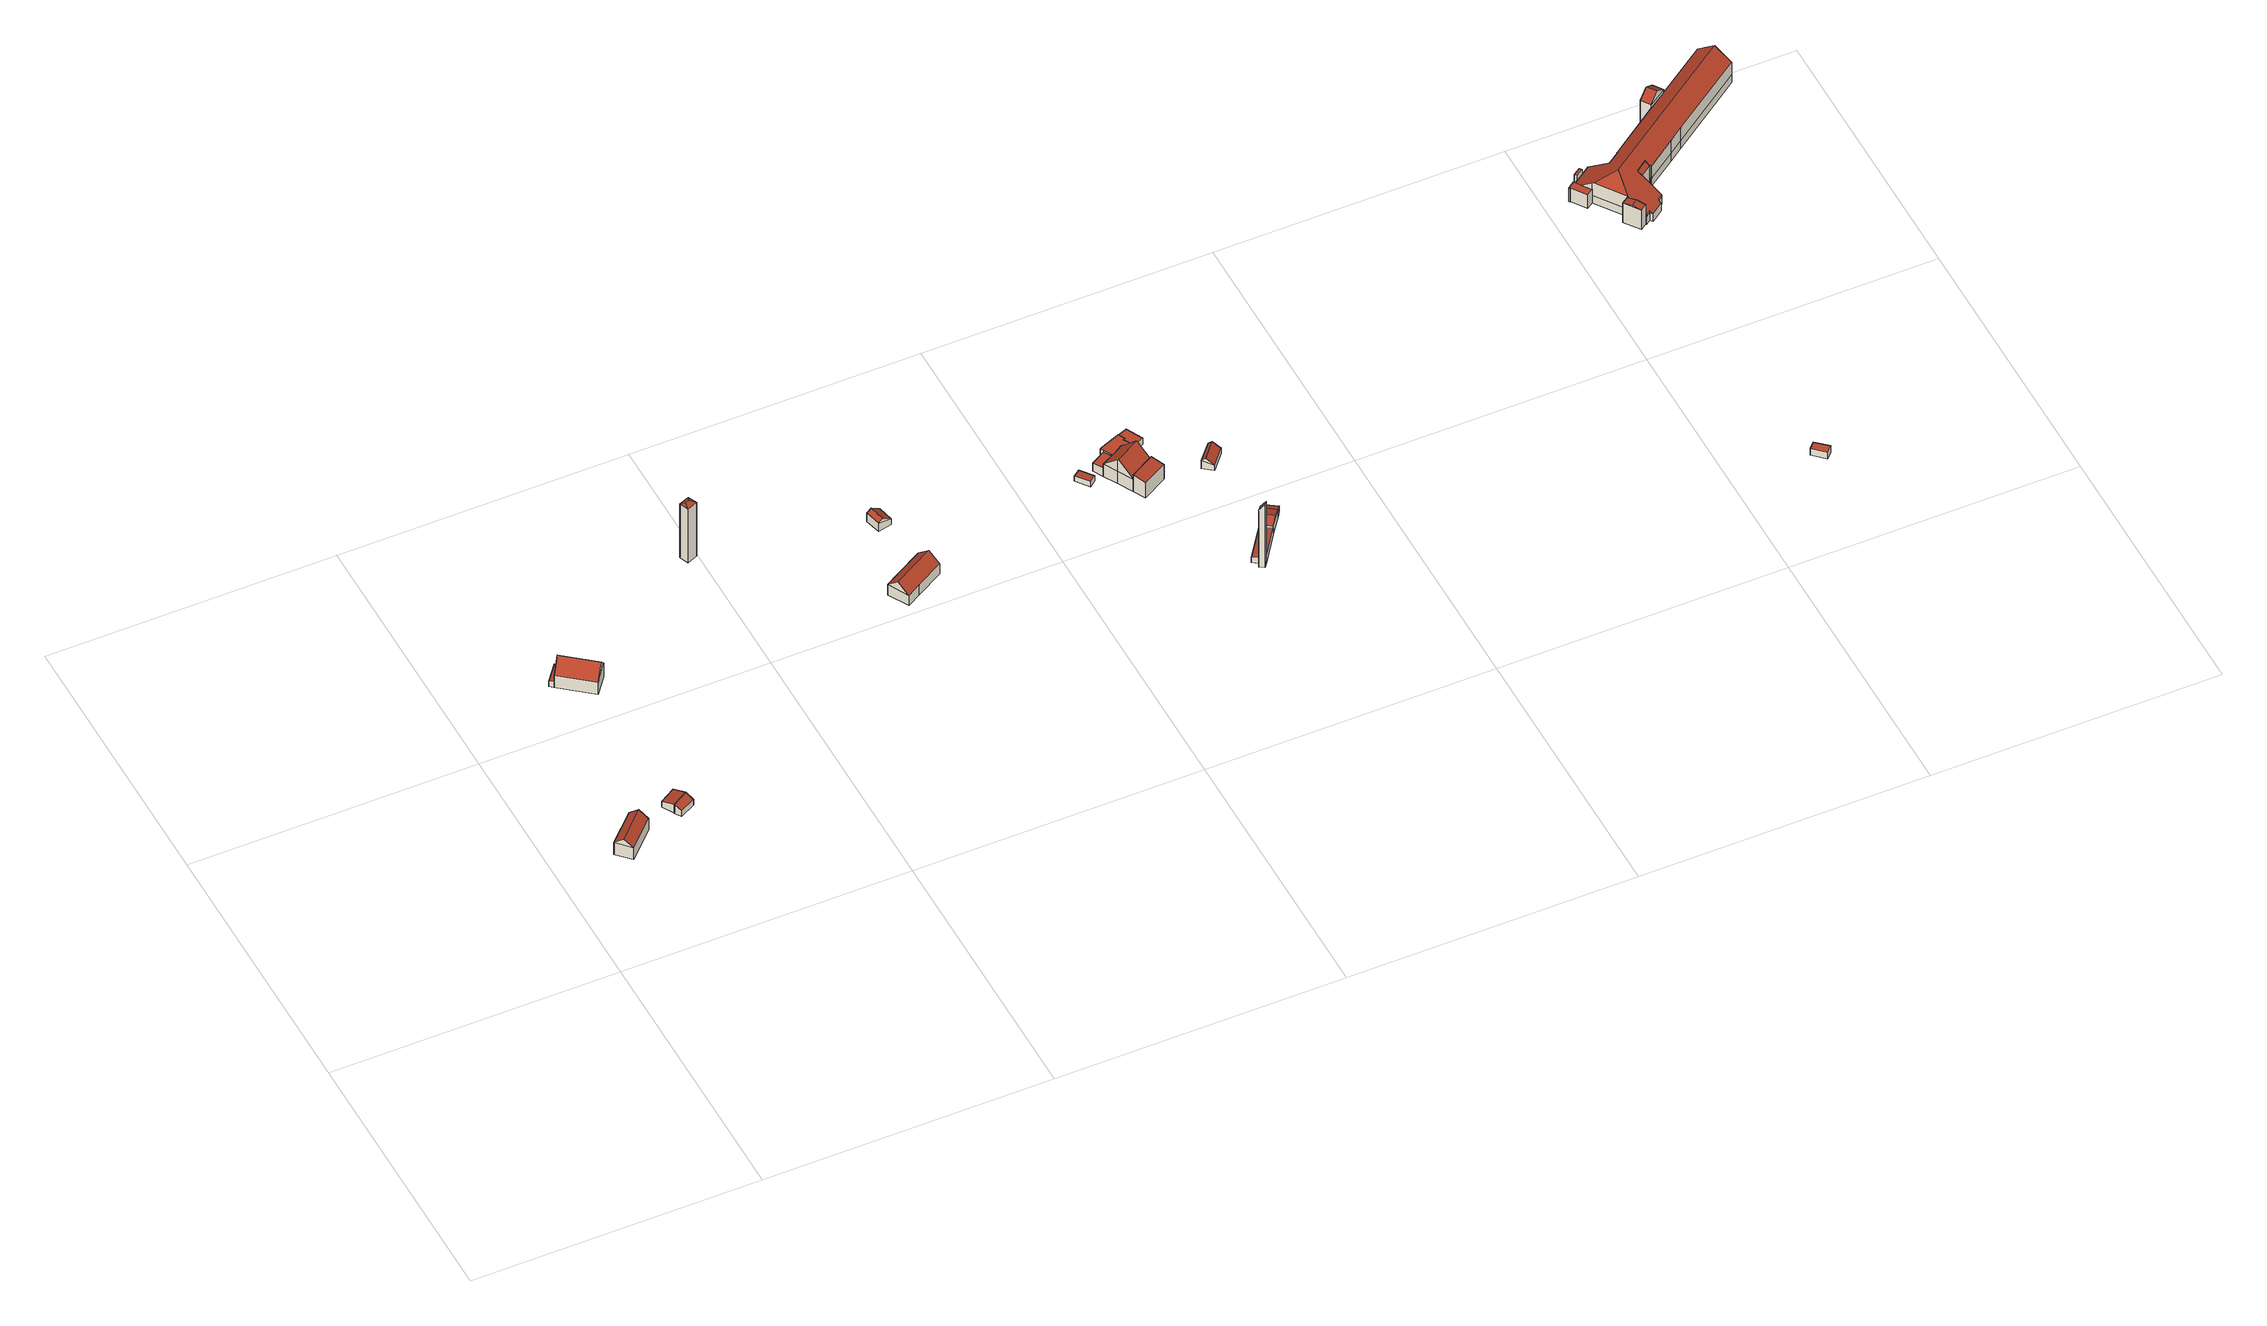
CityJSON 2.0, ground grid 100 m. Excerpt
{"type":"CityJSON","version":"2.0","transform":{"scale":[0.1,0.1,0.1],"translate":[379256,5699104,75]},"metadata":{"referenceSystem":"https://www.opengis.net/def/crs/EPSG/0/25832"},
"CityObjects":{
"building1":{"type":"Building","attributes":{"Gemeindeschluessel":"05911000","Geometrietyp2DReferenz":"3000","function":"31001_1010","roofType":"3100","measuredHeight":7.84,"storeysAboveGround":1},"geometry":[{"type":"Solid","lod":"2","boundaries":[[[[0,1,2,3]],[[4,5,1,0]],[[6,7,5,4]],[[3,2,7,6]],[[0,8,4]],[[6,9,3]],[[3,9,8,0]],[[4,8,9,6]],[[1,5,7,2]]]],"semantics":{"surfaces":[{"type":"WallSurface"},{"type":"RoofSurface"},{"type":"GroundSurface"}],"values":[[0,0,0,0,0,0,1,1,2]]}}]},
"building2":{"type":"Building","attributes":{"Gemeindeschluessel":"05911000","Geometrietyp2DReferenz":"3000","function":"31001_2723","roofType":"2100","measuredHeight":3.63,"storeysAboveGround":1},"geometry":[{"type":"Solid","lod":"2","boundaries":[[[[10,11,12,13]],[[14,15,11,10]],[[16,17,15,14]],[[13,12,17,16]],[[14,10,13,16]],[[11,15,17,12]]]],"semantics":{"surfaces":[{"type":"WallSurface"},{"type":"RoofSurface"},{"type":"GroundSurface"}],"values":[[0,0,0,0,1,2]]}}]},
"building3":{"type":"Building","attributes":{"Gemeindeschluessel":"05911000","Geometrietyp2DReferenz":"3000","function":"51009_1610","roofType":"2100","measuredHeight":3.95},"geometry":[{"type":"Solid","lod":"2","boundaries":[[[[18,19,20,21]],[[22,23,19,18]],[[24,25,23,22]],[[21,20,25,24]],[[22,18,21,24]],[[19,23,25,20]]]],"semantics":{"surfaces":[{"type":"WallSurface"},{"type":"RoofSurface"},{"type":"GroundSurface"}],"values":[[0,0,0,0,1,2]]}}]},
"building4":{"type":"Building","attributes":{"Gemeindeschluessel":"05911000","Geometrietyp2DReferenz":"3000","function":"31001_1010"},"address":[{"country":"Germany","locality":"Bochum","thoroughfareNumber":"111a","thoroughfareName":"Im Mailand"}],"children":["building4-1","building4-2"]},
"building4-1":{"type":"BuildingPart","attributes":{"roofType":"5000","measuredHeight":10.37,"storeysAboveGround":1},"parents":["building4"],"geometry":[{"type":"Solid","lod":"2","boundaries":[[[[26,27,28,29,30]],[[31,32,33,34,35]],[[30,29,32,31]],[[31,35,36,37]],[[37,36,26,30]],[[26,36,35]],[[31,37,30]],[[28,33,32,29]],[[27,26,35,34]],[[33,28,27,34]]]],"semantics":{"surfaces":[{"type":"WallSurface"},{"type":"RoofSurface"},{"type":"GroundSurface"},{"type":"ClosureSurface"}],"values":[[0,0,0,1,1,0,0,2,0,3]]}}]},
"building4-2":{"type":"BuildingPart","attributes":{"roofType":"2100","measuredHeight":2.5,"storeysAboveGround":1},"parents":["building4"],"geometry":[{"type":"Solid","lod":"2","boundaries":[[[[38,39,28,27]],[[40,41,39,38]],[[34,33,41,40]],[[40,38,27,34]],[[39,41,33,28]],[[33,34,27,28]]]],"semantics":{"surfaces":[{"type":"WallSurface"},{"type":"RoofSurface"},{"type":"GroundSurface"},{"type":"ClosureSurface"}],"values":[[0,0,0,1,2,3]]}}]},
"building5":{"type":"Building","attributes":{"Gemeindeschluessel":"05911000","Geometrietyp2DReferenz":"3000","function":"31001_2723","roofType":"5000","measuredHeight":24.54,"storeysAboveGround":1},"geometry":[{"type":"Solid","lod":"2","boundaries":[[[[42,43,44,45]],[[46,47,43,42]],[[48,49,47,46]],[[45,44,49,48]],[[50,48,46,51]],[[46,42,51]],[[51,42,45,50]],[[45,48,50]],[[43,47,49,44]]]],"semantics":{"surfaces":[{"type":"WallSurface"},{"type":"RoofSurface"},{"type":"GroundSurface"}],"values":[[0,0,0,0,1,1,1,1,2]]}}]},
"building6":{"type":"Building","attributes":{"Gemeindeschluessel":"05911000","Geometrietyp2DReferenz":"3000","function":"31001_1010","roofType":"5000","measuredHeight":7.84,"storeysAboveGround":1},"address":[{"country":"Germany","locality":"Bochum","thoroughfareNumber":"177","thoroughfareName":"Im Mailand"}],"geometry":[{"type":"Solid","lod":"2","boundaries":[[[[52,53,54,55]],[[56,57,53,52]],[[58,59,57,56]],[[60,61,59,58]],[[62,63,61,60]],[[55,54,63,62]],[[58,64,65,62,60]],[[56,52,55,65,64]],[[56,64,58]],[[62,65,55]],[[53,57,59,61,63,54]]]],"semantics":{"surfaces":[{"type":"WallSurface"},{"type":"RoofSurface"},{"type":"GroundSurface"}],"values":[[0,0,0,0,0,0,1,1,0,0,2]]}}]},
"building7":{"type":"Building","attributes":{"Gemeindeschluessel":"05911000","Geometrietyp2DReferenz":"3000","function":"31001_2463","roofType":"3100","measuredHeight":4.81,"storeysAboveGround":1},"geometry":[{"type":"Solid","lod":"2","boundaries":[[[[66,67,68,69]],[[70,71,67,66]],[[72,73,71,70]],[[69,68,73,72]],[[66,74,70]],[[72,75,69]],[[69,75,74,66]],[[70,74,75,72]],[[67,71,73,68]]]],"semantics":{"surfaces":[{"type":"WallSurface"},{"type":"RoofSurface"},{"type":"GroundSurface"}],"values":[[0,0,0,0,0,0,1,1,2]]}}]},
"building8":{"type":"Building","attributes":{"Gemeindeschluessel":"05911000","Geometrietyp2DReferenz":"3000","function":"31001_2463","roofType":"2100","measuredHeight":2.39,"storeysAboveGround":1},"geometry":[{"type":"Solid","lod":"2","boundaries":[[[[76,77,78,79]],[[80,81,77,76]],[[82,83,81,80]],[[79,78,83,82]],[[80,76,79,82]],[[77,81,83,78]]]],"semantics":{"surfaces":[{"type":"WallSurface"},{"type":"RoofSurface"},{"type":"GroundSurface"}],"values":[[0,0,0,0,1,2]]}}]},
"building9":{"type":"Building","attributes":{"Gemeindeschluessel":"05911000","Geometrietyp2DReferenz":"3000","function":"31001_1010"},"address":[{"country":"Germany","locality":"Bochum","thoroughfareNumber":"98","thoroughfareName":"Blumenau"}],"children":["building9-1","building9-2","building9-3"]},
"building9-1":{"type":"BuildingPart","attributes":{"roofType":"2100","measuredHeight":7.13,"storeysAboveGround":1},"parents":["building9"],"geometry":[{"type":"Solid","lod":"2","boundaries":[[[[84,85,86,87,88,89]],[[90,91,92,93,94,95]],[[89,88,91,90]],[[95,84,89,90]],[[87,92,91,88]],[[85,84,95,94]],[[92,87,86,93]],[[86,85,94,93]]]],"semantics":{"surfaces":[{"type":"WallSurface"},{"type":"RoofSurface"},{"type":"GroundSurface"},{"type":"ClosureSurface"}],"values":[[0,0,0,1,2,0,3,3]]}}]},
"building9-2":{"type":"BuildingPart","attributes":{"roofType":"1000","measuredHeight":3.66,"storeysAboveGround":1},"parents":["building9"],"geometry":[{"type":"Solid","lod":"2","boundaries":[[[[96,97,98,99]],[[100,101,97,96]],[[99,98,102,103]],[[100,96,99,103]],[[97,101,102,98]],[[101,100,103,102]]]],"semantics":{"surfaces":[{"type":"WallSurface"},{"type":"RoofSurface"},{"type":"GroundSurface"},{"type":"ClosureSurface"}],"values":[[0,0,0,1,2,3]]}}]},
"building9-3":{"type":"BuildingPart","attributes":{"roofType":"3100","measuredHeight":10.83,"storeysAboveGround":1},"parents":["building9"],"geometry":[{"type":"Solid","lod":"2","boundaries":[[[[104,105,101,100,106]],[[107,108,105,104]],[[109,110,108,107]],[[93,92,110,109]],[[111,112,87,86]],[[113,103,102,112,111]],[[113,114,115,116,117,118,104,106]],[[116,115,85,94]],[[85,115,114,111,86]],[[117,116,94,93,109]],[[118,117,109,107]],[[118,107,104]],[[114,113,111]],[[105,108,110,92,87,112,102,101]],[[92,93,86,87]],[[103,113,106,100]],[[101,102,103,100]],[[94,85,86,93]]]],"semantics":{"surfaces":[{"type":"WallSurface"},{"type":"RoofSurface"},{"type":"GroundSurface"},{"type":"ClosureSurface"}],"values":[[0,0,0,0,0,0,1,1,0,0,0,0,0,2,3,0,3,3]]}}]},
"building10":{"type":"Building","attributes":{"Gemeindeschluessel":"05911000","Geometrietyp2DReferenz":"3000","function":"31001_2729","roofType":"1000","measuredHeight":2.78,"storeysAboveGround":1},"geometry":[{"type":"Solid","lod":"2","boundaries":[[[[119,120,121,122]],[[123,124,120,119]],[[125,126,124,123]],[[127,128,126,125]],[[129,130,128,127]],[[131,132,130,129]],[[133,134,132,131]],[[135,136,134,133]],[[137,138,136,135]],[[122,121,138,137]],[[135,133,131,129,127,125,123,119,122,137]],[[120,124,126,128,130,132,134,136,138,121]]]],"semantics":{"surfaces":[{"type":"WallSurface"},{"type":"RoofSurface"},{"type":"GroundSurface"}],"values":[[0,0,0,0,0,0,0,0,0,0,1,2]]}}]},
"building11":{"type":"Building","attributes":{"Gemeindeschluessel":"05911000","Geometrietyp2DReferenz":"3000","function":"31001_1313","roofType":"2100","measuredHeight":27.46,"storeysAboveGround":1},"geometry":[{"type":"Solid","lod":"2","boundaries":[[[[139,140,141,142]],[[143,144,140,139]],[[145,146,144,143]],[[142,141,146,145]],[[143,139,142,145]],[[140,144,146,141]]]],"semantics":{"surfaces":[{"type":"WallSurface"},{"type":"RoofSurface"},{"type":"GroundSurface"}],"values":[[0,0,0,0,1,2]]}}]},
"building12":{"type":"Building","attributes":{"Gemeindeschluessel":"05911000","Geometrietyp2DReferenz":"3000","function":"51009_1610","roofType":"2100","measuredHeight":3.1},"geometry":[{"type":"Solid","lod":"2","boundaries":[[[[147,148,149,150]],[[151,152,148,147]],[[153,154,152,151]],[[155,156,154,153]],[[150,149,156,155]],[[153,151,147,150,155]],[[148,152,154,156,149]]]],"semantics":{"surfaces":[{"type":"WallSurface"},{"type":"RoofSurface"},{"type":"GroundSurface"}],"values":[[0,0,0,0,0,1,2]]}}]},
"building13":{"type":"Building","attributes":{"Gemeindeschluessel":"05911000","Geometrietyp2DReferenz":"3000","function":"31001_2463","roofType":"1000","measuredHeight":2.72,"storeysAboveGround":1},"geometry":[{"type":"Solid","lod":"2","boundaries":[[[[157,132,134,158]],[[159,130,132,157]],[[160,161,130,159]],[[162,163,161,160]],[[164,136,163,162]],[[158,134,136,164]],[[162,160,159,157,158,164]],[[132,130,161,163,136,134]]]],"semantics":{"surfaces":[{"type":"WallSurface"},{"type":"RoofSurface"},{"type":"GroundSurface"}],"values":[[0,0,0,0,0,0,1,2]]}}]},
"building14":{"type":"Building","attributes":{"Gemeindeschluessel":"05911000","Geometrietyp2DReferenz":"3000","function":"31001_1313","roofType":"3100","measuredHeight":4.88,"storeysAboveGround":1},"geometry":[{"type":"Solid","lod":"2","boundaries":[[[[165,166,167,168]],[[169,170,166,165]],[[171,172,170,169]],[[168,167,172,171]],[[165,173,169]],[[171,174,168]],[[168,174,173,165]],[[169,173,174,171]],[[166,170,172,167]]]],"semantics":{"surfaces":[{"type":"WallSurface"},{"type":"RoofSurface"},{"type":"GroundSurface"}],"values":[[0,0,0,0,0,0,1,1,2]]}}]},
"building15":{"type":"Building","attributes":{"Gemeindeschluessel":"05911000","Geometrietyp2DReferenz":"3000","function":"51009_1610","roofType":"2100","measuredHeight":3.34},"geometry":[{"type":"Solid","lod":"2","boundaries":[[[[175,176,167,177]],[[178,179,176,175]],[[165,166,179,178]],[[180,181,166,165]],[[177,167,181,180]],[[165,178,175,177,180]],[[176,179,166,181,167]]]],"semantics":{"surfaces":[{"type":"WallSurface"},{"type":"RoofSurface"},{"type":"GroundSurface"}],"values":[[0,0,0,0,0,1,2]]}}]},
"building16":{"type":"Building","attributes":{"Gemeindeschluessel":"05911000","Geometrietyp2DReferenz":"3000","function":"31001_2463","roofType":"3100","measuredHeight":4.49,"storeysAboveGround":1},"geometry":[{"type":"Solid","lod":"2","boundaries":[[[[182,183,184,185]],[[186,187,183,182]],[[188,189,187,186]],[[185,184,189,188]],[[182,190,186]],[[188,191,185]],[[185,191,190,182]],[[186,190,191,188]],[[183,187,189,184]]]],"semantics":{"surfaces":[{"type":"WallSurface"},{"type":"RoofSurface"},{"type":"GroundSurface"}],"values":[[0,0,0,0,0,0,1,1,2]]}}]},
"building17":{"type":"Building","attributes":{"Gemeindeschluessel":"05911000","Geometrietyp2DReferenz":"3000","function":"31001_2220","roofType":"1000","measuredHeight":2.91,"storeysAboveGround":1},"geometry":[{"type":"Solid","lod":"2","boundaries":[[[[192,193,194,195]],[[196,197,193,192]],[[198,199,197,196]],[[195,194,199,198]],[[196,192,195,198]],[[193,197,199,194]]]],"semantics":{"surfaces":[{"type":"WallSurface"},{"type":"RoofSurface"},{"type":"GroundSurface"}],"values":[[0,0,0,0,1,2]]}}]},
"building18":{"type":"Building","attributes":{"Gemeindeschluessel":"05911000","Geometrietyp2DReferenz":"3000","function":"31001_3060"},"address":[{"country":"Germany","locality":"Bochum","thoroughfareNumber":"94","thoroughfareName":"Blumenau"}],"children":["building18-1","building18-2","building18-3","building18-4","building18-5","building18-6","building18-7"]},
"building18-1":{"type":"BuildingPart","attributes":{"roofType":"3100","measuredHeight":12.89,"storeysAboveGround":2},"parents":["building18"],"geometry":[{"type":"Solid","lod":"2","boundaries":[[[[200,201,202,203,204,205]],[[206,207,201,200]],[[208,209,210,211,207,206]],[[200,212,206]],[[208,213,205]],[[205,213,212,200]],[[206,212,213,208]],[[201,207,211,202]],[[209,208,205,204]],[[202,211,210,203]],[[210,209,204,203]]]],"semantics":{"surfaces":[{"type":"WallSurface"},{"type":"RoofSurface"},{"type":"GroundSurface"},{"type":"ClosureSurface"}],"values":[[0,0,0,0,0,1,1,2,0,3,3]]}}]},
"building18-2":{"type":"BuildingPart","attributes":{"roofType":"3100","measuredHeight":9.06,"storeysAboveGround":2},"parents":["building18"],"geometry":[{"type":"Solid","lod":"2","boundaries":[[[[214,215,216,217,218]],[[219,220,221,222,223,224]],[[218,217,220,219]],[[225,214,226,224]],[[219,227,218]],[[218,227,226,214]],[[224,226,227,219]],[[216,221,220,217]],[[223,225,224]],[[221,216,215,222]],[[215,214,225,223,222]]]],"semantics":{"surfaces":[{"type":"WallSurface"},{"type":"RoofSurface"},{"type":"GroundSurface"},{"type":"ClosureSurface"}],"values":[[0,0,0,0,0,1,1,2,0,3,3]]}}]},
"building18-3":{"type":"BuildingPart","attributes":{"roofType":"5000","measuredHeight":13.33,"storeysAboveGround":2},"parents":["building18"],"geometry":[{"type":"Solid","lod":"2","boundaries":[[[[228,229,216,215]],[[230,231,232,233]],[[234,235,231,230]],[[236,237,238,239]],[[240,241,237,236]],[[242,243,241,240]],[[244,245,243,242]],[[246,247,245,244]],[[248,249,247,246]],[[203,202,249,248]],[[250,251,211,210]],[[252,253,251,250]],[[254,255,256,257]],[[258,259,255,254]],[[260,261,259,258]],[[262,263,261,260]],[[264,265,263,262]],[[266,267,265,264]],[[268,269,270,271]],[[272,273,269,268]],[[274,275,273,272]],[[276,277,275,274]],[[278,279,277,276]],[[280,281,279,278]],[[222,221,281,280]],[[282,283,284,285]],[[286,287,288,289,290,291,292,293,294,284,283,225,223,295,296,276,274,297,298,299,300]],[[301,209,204,302,303,304,305,306,307,308,309,310,311,312,313,285,284,294,314]],[[214,282,285,313,315,228,215]],[[311,310,230,233]],[[310,309,234,230]],[[308,307,236,239]],[[307,306,240,236]],[[306,305,242,240]],[[305,304,244,242]],[[304,303,246,244]],[[303,302,248,246]],[[302,204,203,248]],[[209,301,250,210]],[[301,314,316,252,250]],[[317,299,298,268,271]],[[298,297,272,268]],[[297,274,272]],[[296,295,280,278]],[[296,278,276]],[[295,223,222,280]],[[318,293,292,254,257]],[[292,291,258,254]],[[291,290,260,258]],[[290,289,262,260]],[[288,287,319,266,264]],[[289,288,264,262]],[[216,229,232,231,235,238,237,241,243,245,247,249,202,211,251,253,256,255,259,261,263,265,267,320,321,270,269,273,275,277,279,281,221]],[[221,222,215,216]],[[229,228,233,232]],[[235,234,239,238]],[[202,203,210,211]],[[253,252,257,256]],[[267,266,322,320]],[[320,322,323,321]],[[321,323,271,270]],[[315,313,312]],[[315,312,311,233,228]],[[309,308,239,234]],[[204,209,210,203]],[[314,294,293,318,324,316]],[[316,318,257,252]],[[324,318,316]],[[317,325,300,299]],[[325,317,271,323]],[[282,214,225,283]],[[223,225,214,215,222]],[[319,287,286,326]],[[319,326,322,266]],[[325,326,286,300]],[[326,325,323,322]]]],"semantics":{"surfaces":[{"type":"WallSurface"},{"type":"RoofSurface"},{"type":"GroundSurface"},{"type":"ClosureSurface"}],"values":[[0,0,0,0,0,0,0,0,0,0,0,0,0,0,0,0,0,0,0,0,0,0,0,0,0,1,1,1,0,0,0,0,0,0,0,0,0,0,0,0,0,0,0,0,0,0,0,0,0,0,0,0,2,3,3,3,3,3,3,3,3,0,3,3,3,0,3,3,0,3,0,3,0,3,0,3]]}}]},
"building18-4":{"type":"BuildingPart","attributes":{"roofType":"1000","measuredHeight":5.62,"storeysAboveGround":2},"parents":["building18"],"geometry":[{"type":"Solid","lod":"2","boundaries":[[[[327,328,329,330]],[[331,308,239,238,328,327]],[[330,329,235,234,309,332]],[[331,327,330,332]],[[328,238,235,329]],[[308,331,332,309]],[[235,238,239,234]],[[239,308,309,234]]]],"semantics":{"surfaces":[{"type":"WallSurface"},{"type":"RoofSurface"},{"type":"GroundSurface"},{"type":"ClosureSurface"}],"values":[[0,0,0,1,2,0,3,3]]}}]},
"building18-5":{"type":"BuildingPart","attributes":{"roofType":"2100","measuredHeight":10.36,"storeysAboveGround":2},"parents":["building18"],"geometry":[{"type":"Solid","lod":"2","boundaries":[[[[317,271,270,267,266,319]],[[326,325,317,319]],[[321,320,267,270]],[[321,270,271,323]],[[271,317,325,323]],[[320,321,323,322]],[[323,325,326,322]],[[267,320,322,266]],[[266,322,326,319]]]],"semantics":{"surfaces":[{"type":"WallSurface"},{"type":"RoofSurface"},{"type":"GroundSurface"},{"type":"ClosureSurface"}],"values":[[0,1,2,3,3,3,3,3,3]]}}]},
"building18-6":{"type":"BuildingPart","attributes":{"roofType":"1000","measuredHeight":5.94,"storeysAboveGround":2},"parents":["building18"],"geometry":[{"type":"Solid","lod":"2","boundaries":[[[[333,334,335,336]],[[337,338,334,333]],[[339,311,233,232,338,337]],[[340,341,229,228,315]],[[336,335,341,340]],[[315,312,339,337,333,336,340]],[[334,338,232,229,341,335]],[[311,339,312]],[[229,232,233,228]],[[233,311,312,315,228]]]],"semantics":{"surfaces":[{"type":"WallSurface"},{"type":"RoofSurface"},{"type":"GroundSurface"},{"type":"ClosureSurface"}],"values":[[0,0,0,0,0,1,2,0,3,3]]}}]},
"building18-7":{"type":"BuildingPart","attributes":{"roofType":"3100","measuredHeight":6.27,"storeysAboveGround":2},"parents":["building18"],"geometry":[{"type":"Solid","lod":"2","boundaries":[[[[342,343,253,252,316]],[[344,345,343,342]],[[318,257,256,345,344]],[[342,346,344]],[[316,324,346,342]],[[344,346,324,318]],[[343,345,256,253]],[[253,256,257,252]],[[257,318,316,252]],[[318,324,316]]]],"semantics":{"surfaces":[{"type":"WallSurface"},{"type":"RoofSurface"},{"type":"GroundSurface"},{"type":"ClosureSurface"}],"values":[[0,0,0,0,1,1,2,3,3,3]]}}]}
},
"vertices":[
[103,151,525],[103,151,473],[4,54,473],[4,54,526],[146,102,524],[146,102,473],[49,8,524],[49,8,473],[124,127,551],[26,31,551],
[228,179,492],[228,179,469],[252,138,469],[252,138,505],[284,213,491],[284,213,469],[307,171,505],[307,171,469],
[321,145,490],[321,145,467],[307,171,467],[307,171,506],[266,115,491],[266,115,467],[252,138,506],[252,138,467],
[159,793,516],[159,793,488],[159,793,463],[267,706,463],[267,706,516],[316,767,523],[316,767,463],[208,853,463],[208,853,488],[208,853,523],[183,822,567],[291,736,567],
[145,804,485],[145,804,463],[194,865,485],[194,865,463],
[862,1298,524],[862,1298,289],[827,1283,289],[827,1283,524],[876,1267,524],[876,1267,289],[840,1251,524],[840,1251,289],[840,1270,534],[853,1276,534],
[1391,909,308],[1391,909,263],[1343,881,263],[1343,881,309],[1487,963,308],[1487,963,263],[1527,892,307],[1527,892,263],[1431,838,307],[1431,838,263],[1382,810,306],[1382,810,263],[1507,928,342],[1362,847,342],
[1499,1175,258],[1499,1175,234],[1486,1232,234],[1486,1232,258],[1450,1165,270],[1450,1165,234],[1437,1221,270],[1437,1221,234],[1465,1168,282],[1453,1224,282],
[2134,1050,281],[2134,1050,257],[2102,1095,257],[2102,1095,278],[2112,1032,281],[2112,1032,257],[2078,1078,278],[2078,1078,257],
[2223,960,326],[2223,960,312],[2223,960,308],[2223,960,255],[2245,918,255],[2245,918,320],[2331,966,320],[2331,966,255],[2308,1008,255],[2308,1008,308],[2308,1008,312],[2308,1008,326],
[2200,1122,291],[2200,1122,255],[2148,1093,255],[2148,1093,291],[2219,1087,291],[2219,1087,255],[2168,1059,255],[2168,1059,291],
[2253,1107,308],[2253,1107,255],[2219,1087,308],[2265,1085,308],[2265,1085,255],[2280,1059,308],[2280,1059,255],[2194,1011,308],[2194,1011,255],[2168,1059,308],[2194,1011,360],[2196,1009,363],[2281,1056,363],[2280,1059,360],[2265,1085,331],
[2219,1087,296],[2219,1087,268],[2253,1107,268],[2253,1107,296],[2200,1122,296],[2200,1122,268],[2194,1133,296],[2194,1133,268],[2203,1139,296],[2203,1139,268],[2271,1164,296],[2271,1164,268],[2283,1141,296],[2283,1141,268],[2275,1138,296],[2275,1138,268],[2296,1101,296],[2296,1101,268],[2265,1085,296],[2265,1085,268],
[2454,497,532],[2454,497,257],[2438,509,257],[2438,509,505],[2444,484,532],[2444,484,257],[2427,495,505],[2427,495,257],
[2529,602,285],[2529,602,254],[2492,630,254],[2492,630,276],[2454,497,285],[2454,497,254],[2438,509,281],[2438,509,254],[2416,525,276],[2416,525,254],
[2283,1141,295],[2275,1138,295],[2271,1164,295],[2304,1176,295],[2304,1176,268],[2332,1119,295],[2332,1119,268],[2296,1101,295],
[2575,663,291],[2575,663,257],[2538,691,257],[2538,691,291],[2529,602,293],[2529,602,257],[2492,630,293],[2492,630,257],[2550,630,306],[2513,658,306],
[2549,708,283],[2549,708,257],[2538,691,290],[2587,681,283],[2587,681,257],[2556,677,291],[2556,677,257],
[2511,1025,280],[2511,1025,245],[2459,967,245],[2459,967,279],[2542,998,268],[2542,998,245],[2492,941,267],[2492,941,245],[2521,1017,290],[2470,959,290],
[4293,428,38],[4293,428,9],[4273,407,9],[4273,407,38],[4335,391,38],[4335,391,9],[4315,369,38],[4315,369,9],
[4225,1508,582],[4225,1508,479],[4248,1476,479],[4248,1476,512],[4248,1476,568],[4248,1476,582],[4288,1552,581],[4288,1552,479],[4311,1520,582],[4311,1520,568],[4311,1520,512],[4311,1520,479],[4256,1530,608],[4279,1498,608],
[4014,1165,564],[4014,1165,512],[4014,1165,479],[3991,1149,479],[3991,1149,564],[4029,1095,563],[4029,1095,479],[4052,1112,479],[4052,1112,512],[4052,1112,522],[4052,1112,563],[4019,1158,564],[4033,1139,569],[4010,1122,569],
[3943,1266,512],[3943,1266,479],[3903,1323,512],[3903,1323,479],[3905,1320,479],[3905,1320,512],[3929,1342,512],[3929,1342,479],[3983,1380,512],[3983,1380,479],[3955,1359,479],[3955,1359,512],[4027,1317,512],[4027,1317,479],[4031,1320,512],[4031,1320,479],[4069,1346,512],[4069,1346,479],[4067,1348,512],[4067,1348,479],[4072,1351,512],[4072,1351,479],[4487,1643,512],[4487,1643,479],[4507,1615,512],[4507,1615,479],[4557,1545,512],[4557,1545,479],[4537,1573,479],[4537,1573,512],[4291,1358,512],[4291,1358,479],[4241,1323,512],[4241,1323,479],[4139,1251,512],[4139,1251,479],[4137,1254,512],[4137,1254,479],[4134,1252,512],[4134,1252,479],[4133,1166,512],[4133,1166,479],[4093,1223,479],[4093,1223,512],[4113,1151,512],[4113,1151,479],[4119,1142,512],[4119,1142,479],[4077,1112,512],[4077,1112,479],[4070,1120,512],[4070,1120,479],[4054,1109,512],[4054,1109,479],[4014,1165,569],[4015,1164,569],[4020,1241,612],[3947,1261,569],[4125,1267,584],[4134,1252,571],[4137,1254,571],[4139,1251,568],[4241,1323,568],[4291,1358,568],[4557,1545,568],[4537,1573,592],[4522,1595,612],[4054,1109,520],[4070,1120,520],[4113,1151,520],[4133,1166,520],[4093,1223,571],[4083,1237,583],[4487,1643,568],[4072,1351,568],[4067,1348,568],[4069,1346,570],[4031,1320,570],[4027,1317,570],[3983,1380,514],[3955,1359,514],[3929,1342,514],[3903,1323,514],[3905,1320,517],[3922,1296,538],[3943,1266,565],[4507,1615,594],[3943,1266,538],[4507,1615,537],[4093,1223,569],[4537,1573,536],[4134,1252,569],[4125,1267,479],[4083,1237,479],[4125,1267,512],[4083,1237,512],[4521,1596,541],[4083,1237,582],[4125,1267,582],
[3948,1368,535],[3948,1368,479],[3923,1351,479],[3923,1351,535],[3955,1359,535],[3929,1342,535],
[3883,1298,538],[3883,1298,479],[3885,1300,479],[3885,1300,538],[3880,1303,538],[3880,1303,479],[3905,1320,538],[3920,1250,538],[3920,1250,479],
[4527,1630,537],[4527,1630,479],[4557,1587,536],[4557,1587,479],[4541,1610,541]
]}
